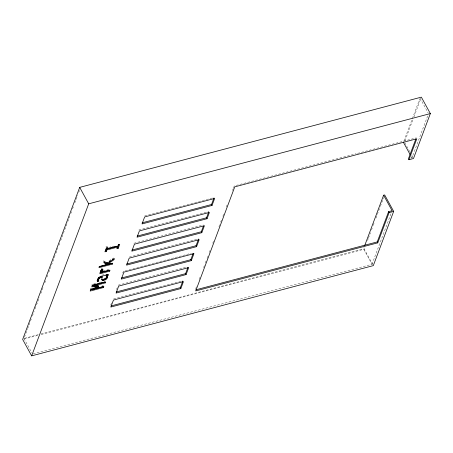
<?xml version="1.0" encoding="UTF-8"?>
<svg xmlns="http://www.w3.org/2000/svg" width="453" height="453" viewBox="0 0 453 453"><rect width="100%" height="100%" fill="white"/><g stroke="black" fill="none" stroke-linecap="round" stroke-linejoin="round"><path stroke-width="0.34" stroke-dasharray="2.27 1.7" d="M24.456 337.117L27.435 329.189M27.678 328.527L31.399 318.618M32.39 315.973L34.128 311.347M35.119 308.703L39.332 297.474M40.821 293.51L43.301 286.902M44.785 282.938L46.025 279.631M47.016 276.993L47.763 275.011M48.754 272.366L51.234 265.758M51.478 265.096L55.696 253.867M55.94 253.204L57.927 247.921M58.918 245.277L59.66 243.295M60.651 240.651L63.131 234.042M63.38 233.386L67.593 222.151M67.842 221.489L69.824 216.206M70.815 213.561L71.563 211.579M72.554 208.935L73.794 205.634M74.785 202.989L77.757 195.062M78.748 192.417L79.496 190.436M103.454 261.794L103.924 260.543M104.722 281.981L105.096 280.99M110.798 304.846L111.512 302.944M116.517 289.609L117.231 287.7M122.712 273.097L123.426 271.194L191.398 253.238M195.707 288.674L196.449 286.698M199.167 279.45L199.909 277.474M203.618 267.593L204.36 265.617M205.345 262.983L206.087 261.007M207.078 258.374L207.819 256.398M209.303 252.446L210.045 250.469M212.763 243.221L213.505 241.245M218.941 226.755L219.682 224.779M220.673 222.14L221.415 220.164M222.893 216.211L223.635 214.235M226.358 206.993L227.095 205.016M232.536 190.526L233.278 188.55M233.522 187.887L234.263 185.911L356.103 153.737M33.137 353.77L372.004 264.275L363.51 248.765L364.008 247.44M403.934 141.036L412.105 119.247M412.355 118.59L419.789 98.777M372.638 264.41L364.303 249.184L365.044 247.202M367.53 240.583L368.272 238.601M368.521 237.938L370.509 232.644M371.5 229.999L372.241 228.012M373.238 225.368L374.478 222.061M375.967 218.091L380.186 206.84M380.435 206.183L383.663 197.582M404.982 140.758L412.915 119.609M413.906 116.97L420.605 99.128M372.004 264.275L391.851 211.387M410.763 158.176L411.93 157.871L427.785 115.611M108.992 260.956L113.341 257.944M90.192 288.788L91.999 287.949M357.468 153.374L416.29 137.842M144.813 215.832L214.139 197.519M138.89 229.982L208.901 211.489M105.917 246.885L107.265 246.528L107.774 247.457M108.703 247.468L111.347 246.766M112.01 246.596L113.997 246.07M133.912 243.25L203.238 224.943M129.348 257.044L198.68 238.731M103.142 270.951L109.49 269.275M101.965 275.169L105.583 274.212M91.8 284.501L93.131 284.15M93.794 283.974L95.787 283.448M99.111 282.57L101.772 281.868M102.016 285.979L103.358 285.622M118.182 285.164L186.834 267.032M113.624 298.952L182.955 280.645M24.643 338.255L38.307 334.648M41.042 333.929L363.51 248.765M24.015 339.054L38.363 335.265M41.098 334.541L364.303 249.184M101.24 268.335L102.503 268.352M420.033 98.12L428.187 113.012M404.818 142.689L409.823 151.823M411.822 155.481L412.825 157.304M411.25 156.63L411.93 157.871M23.964 338.436L31.778 352.711"/><path stroke-width="0.68" d="M98.018 279.348L98.131 278.47L99.201 277.134L99.711 278.063L98.641 279.405L98.731 281.103L97.582 281.636L97.072 280.707L98.222 280.169L98.018 279.348L98.528 280.277M102.225 271.262L101.591 269.982L101.959 269.042L102.469 269.971L102.225 271.262L103.652 271.885L110 270.203L109.637 271.177L99.819 273.771L100.181 272.797L102.168 272.276L101.659 271.341L100.334 270.883L100.843 271.817L102.168 272.276M102.327 280.277L101.817 279.348C103.975 279.739 107.287 278.023 106.942 275.577C109.043 278.21 104.332 281.268 102.027 280.062L101.766 279.303L102.219 277.049L101.71 276.115L101.24 276.239L101.749 277.168L102.219 277.049M415.797 139.15L408.43 158.793L408.94 159.728L413.487 158.522L430.35 113.584L421.347 97.14L79.694 187.372L22.65 339.416L31.653 355.86L373.306 265.628L393.657 211.375L384.654 194.932L383.606 195.209L364.75 245.458M31.653 355.86L88.697 203.816L79.694 187.372M106.33 249.02L105.759 250.543L106.268 251.472L104.92 251.828L106.427 247.814L107.774 247.457L107.225 248.924L117.82 246.126L118.369 244.66L119.717 244.303L118.21 248.318L116.863 248.674L117.435 247.151L116.925 246.222L106.33 249.02L106.84 249.954L106.268 251.472M91.959 288.635L92.469 289.563L98.42 286.789L98.788 285.815L93.833 285.922L93.324 284.994L104.722 281.981L105.232 282.91L93.833 285.922M118.777 244.518L117.701 247.389L118.21 248.318M91.987 285.82L96.806 285.707L97.316 286.641L90.702 289.716L90.204 291.053L103.494 287.542L103.867 286.551L92.469 289.563M105.232 282.91L105.606 281.925L92.31 285.435L91.812 286.766L97.316 286.641M108.069 275.35L107.559 274.422L105.934 274.954L106.444 275.888L108.069 275.35L108.431 274.376C104.79 276.064 96.466 275.696 97.582 281.636M103.952 262.123L106.449 263.759L106.959 264.694L99.337 266.704L98.969 267.683L112.265 264.173L112.633 263.193L108.578 264.263L107.48 262.916L108.578 264.263M107.99 263.844L113.907 259.784L114.388 258.499L107.327 263.391L104.433 261.477L103.963 262.723L106.959 264.694M180.843 288.561L183.465 281.573L113.454 300.062L110.832 307.049L180.843 288.561L180.334 287.627L182.718 281.279M186.081 274.586L188.703 267.604L118.692 286.092L116.076 293.08L186.081 274.586L185.571 273.657L187.955 267.31M191.325 260.617L193.946 253.635L123.935 272.123L121.313 279.11L191.325 260.617L190.815 259.688L193.199 253.335M196.568 246.647L199.19 239.665L129.179 258.153L126.557 265.135L196.568 246.647L196.058 245.719L198.442 239.365M201.811 232.678L204.428 225.69L134.422 244.184L131.8 251.166L201.811 232.678L201.302 231.749L203.442 226.03M207.049 218.708L209.411 212.423L139.399 230.911L137.038 237.196L207.049 218.708L206.54 217.774L208.663 212.117M212.032 205.436L214.648 198.454L144.643 216.942L142.021 223.924L212.032 205.436L211.523 204.507L213.901 198.154M408.94 159.728L416.8 138.771L234.773 186.846L195.724 290.922L377.751 242.848L377.241 241.919L388.6 211.647L392.1 210.724L383.606 195.209M377.751 242.848L389.11 212.582L388.6 211.647M102.469 269.971L103.012 269.286L101.749 269.263L100.708 270.832L100.843 271.817M109.094 261.806L110.708 260.702M112.321 259.592L113.397 258.856L113.907 259.784M99.711 278.063L101.749 277.168M96.127 286.692L97.91 285.86L98.42 286.789M88.697 203.816L430.35 113.584M142.191 222.814L211.523 204.507M137.208 236.087L206.54 217.774M106.84 249.954L117.435 247.151M131.97 250.056L201.302 231.749M99.128 266.574L111.087 263.414M126.727 264.025L196.058 245.719M99.966 272.666L109.128 270.248L109.637 271.177M121.483 277.995L190.815 259.688M90.357 289.948L102.984 286.613L103.494 287.542M389.11 212.582L393.657 211.375M116.245 291.97L185.571 273.657M111.002 305.939L180.334 287.627M195.9 289.807L377.241 241.919M106.444 275.888L107.452 276.506M101.715 270.328L102.016 270.605M403.436 142.355L410.231 154.767M106.715 247.995L107.225 248.924M111.755 263.238L112.265 264.173M106.817 262.463L107.327 263.391M107.061 276.092L107.571 277.021M106.919 276.738L107.429 277.672M106.466 277.474L106.976 278.402M101.659 269.58L102.168 270.515M101.591 269.982L102.525 271.54M105.662 278.227L106.172 279.156M100.849 271.177L101.359 272.111M104.615 278.878L105.124 279.807M103.448 279.308L103.958 280.237M102.786 279.439L103.295 280.373M102.242 279.456L102.752 280.384M100.102 276.63L100.611 277.559M98.544 277.746L99.054 278.674M98.131 278.47L98.641 279.405M98.222 280.169L98.731 281.103"/></g></svg>
